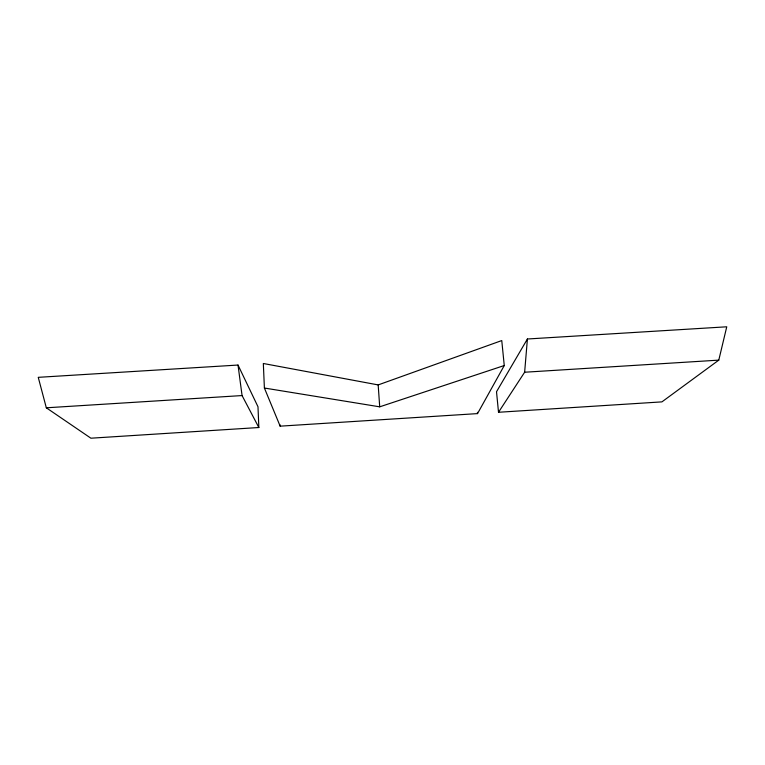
<?xml version="1.0" encoding="UTF-8"?>
<svg xmlns="http://www.w3.org/2000/svg" width="765" height="765" viewBox="0 0 765 765"><rect width="100%" height="100%" fill="white"/><g stroke="black" fill="none" stroke-linecap="round" stroke-linejoin="round"><path stroke-width="1.15" d="M498.512 412.268L524.637 372.23L527.41 339L726.75 326.798L718.784 360.133L661.926 401.874L498.512 412.268L496.514 391.737L527.41 339M477.523 413.607L504.259 365.536L501.764 340.568L378.178 384.919L263.332 363.499L264.394 388.027L280.153 426.162L477.523 413.607L477.408 412.316M264.394 388.027L379.708 406.827L504.259 365.536M258.847 427.52L90.901 438.202L46.321 407.802L38.25 377.336L238.02 365.048L257.987 406.751L258.847 427.52L242.065 395.562L238.02 365.048M524.637 372.23L718.784 360.133M46.321 407.802L242.065 395.562M378.178 384.919L379.708 406.827M280.095 424.862L280.153 426.162"/></g></svg>
